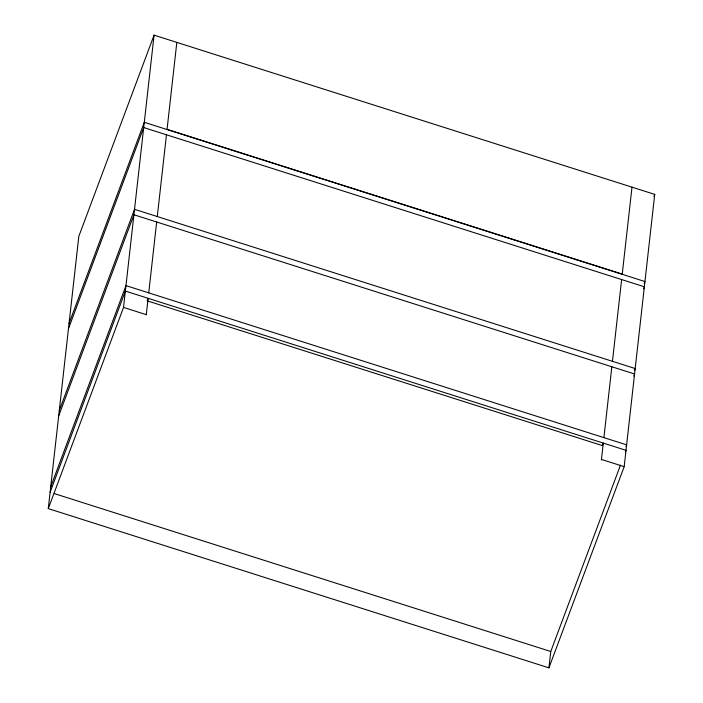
<?xml version="1.0" encoding="UTF-8"?>
<svg xmlns="http://www.w3.org/2000/svg" width="703" height="703" viewBox="0 0 703 703"><rect width="100%" height="100%" fill="white"/><g stroke="black" fill="none" stroke-linecap="round" stroke-linejoin="round"><path stroke-width="1.05" d="M48.279 508.612L78.824 236.331L154.071 35.15L654.721 194.388L624.176 466.669L548.929 667.85L48.279 508.612L123.526 307.422L154.071 35.15M146.259 314.856L148.113 298.309M148.728 292.861L156.672 221.999M157.287 216.542L166.462 134.783M176.822 42.391L167.068 129.326L622.243 274.108M548.929 667.85L550.765 651.496L620.477 465.114M601.39 459.999L603.288 443.083L602.348 445.597L147.173 300.822L147.806 299.144M603.895 437.635L611.847 366.773M612.454 361.324L621.628 279.557M622.217 274.311L631.997 187.165M69.043 323.477L144.291 122.296L644.941 281.543L644.176 283.59M68.455 328.732L143.702 127.542L644.352 286.789L643.588 288.836M59.289 410.49L134.537 209.309L635.187 368.548L634.414 370.604M58.674 415.939L133.922 214.758L634.572 373.996L633.807 376.052M50.73 486.801L125.978 285.62L626.628 444.858L625.995 446.537M50.115 492.258L125.362 291.068L626.013 450.315L625.389 451.994M653.948 196.445L654.721 194.388M123.526 307.422L146.286 314.663M601.452 459.437L624.176 466.669M54.298 493.585L550.765 651.496"/></g></svg>
